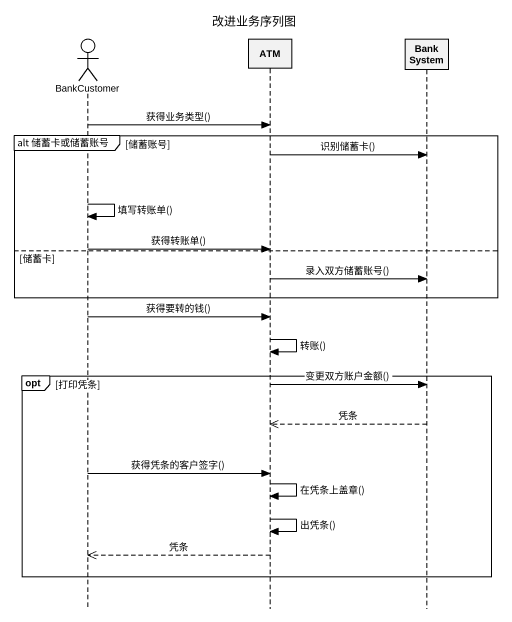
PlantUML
@startuml
title 改进业务序列图
hide footbox
actor BankCustomer
participant ATM
participant BankSystem

BankCustomer -> ATM : 获得业务类型()
group alt 储蓄卡或储蓄账号 [储蓄账号]
  ATM -> BankSystem : 识别储蓄卡()
  BankCustomer -> BankCustomer : 填写转账单()
  BankCustomer -> ATM : 获得转账单()
else 储蓄卡
  ATM -> BankSystem : 录入双方储蓄账号()
end
BankCustomer -> ATM : 获得要转的钱()
ATM -> ATM : 转账()
opt 打印凭条
  ATM -> BankSystem : 变更双方账户金额()
  BankSystem -->> ATM : 凭条
  BankCustomer -> ATM : 获得凭条的客户签字()
  ATM -> ATM : 在凭条上盖章()
  ATM -> ATM : 出凭条()
  ATM -->> BankCustomer : 凭条
end
@enduml
